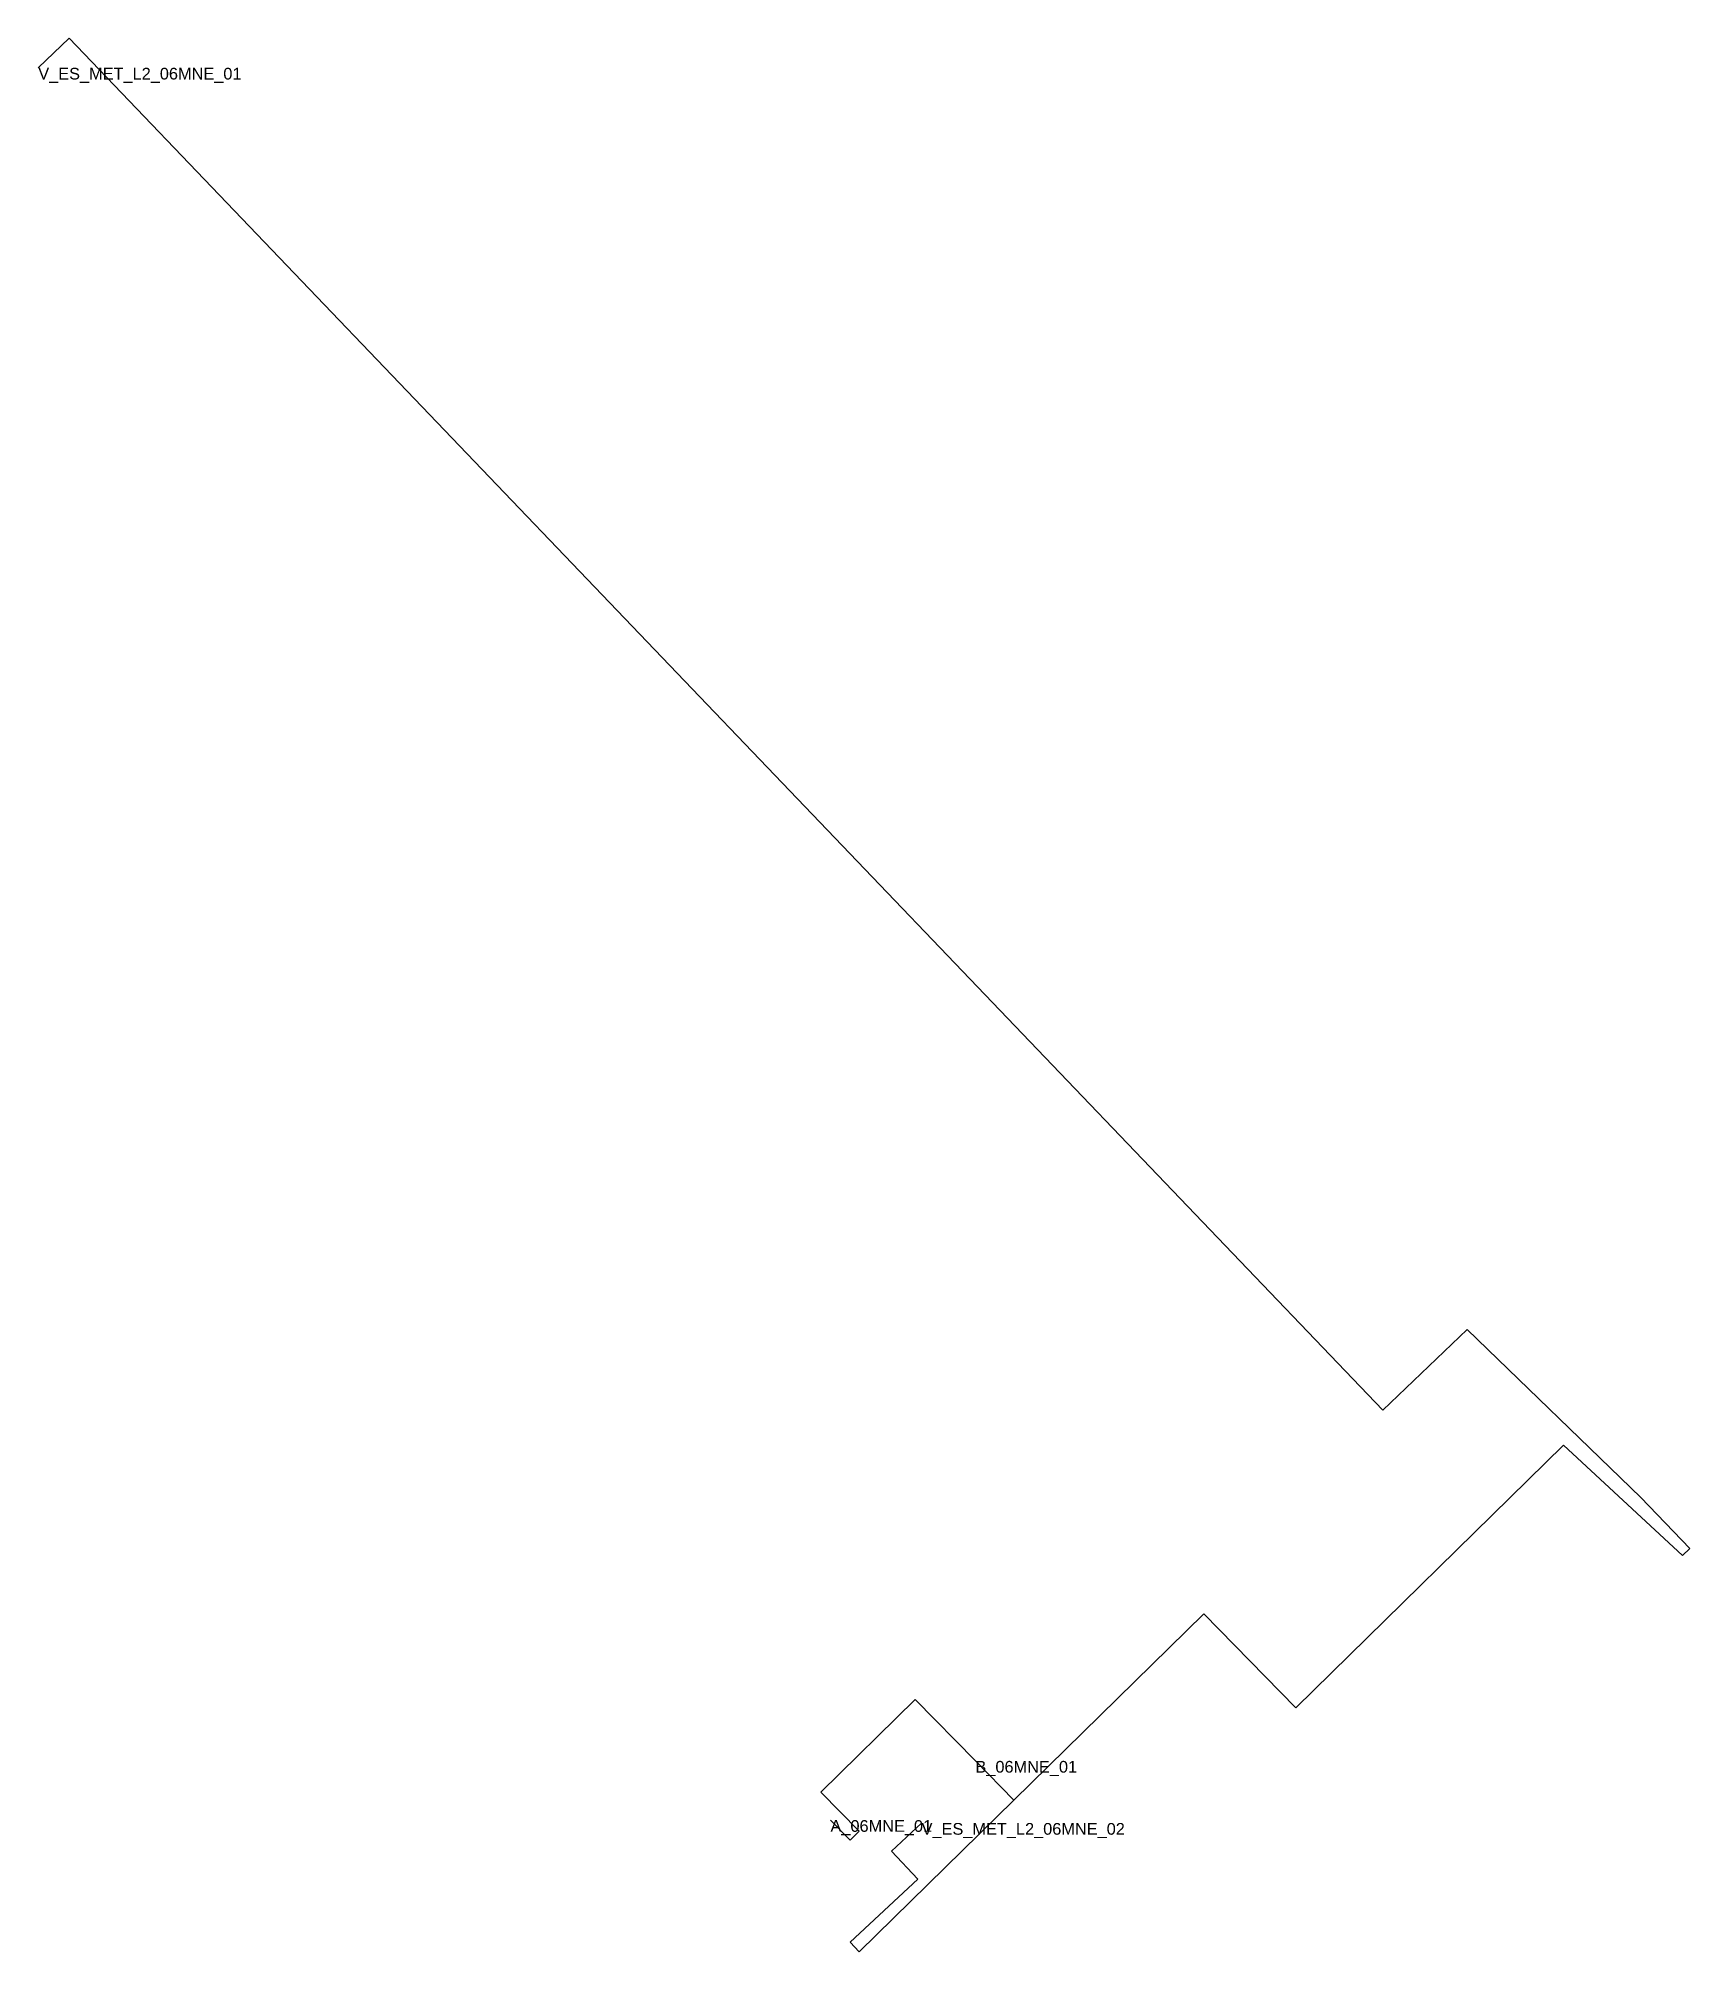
# Model space of a CAD drawing. Header units: metres. Extents: x 431391.3 to 431461.9, y 4583502.8 to 4583584.7.
import ezdxf
from ezdxf.enums import TextEntityAlignment as Align

# ---------------------------------------------------------------- set-up
doc = ezdxf.new("R2010")
doc.units = ezdxf.units.M
doc.header["$MEASUREMENT"] = 0
for name, color, linetype, lineweight, true_color in [('01_A_AccesTren_t', 40, 'Continuous', 0, 0xffd600), ('01_C_AccesExt_t', 251, 'Continuous', 0, 0x646464), ('01_I_Ascensor_l', 251, 'Continuous', 0, 0x646464), ('01_I_BarreraTarifaria_t', 251, 'Continuous', 0, 0x646464), ('01_I_Horitzontal_l', 251, 'Continuous', 0, 0x646464)]:
    doc.layers.add(name, color=color, linetype=linetype, lineweight=lineweight, true_color=true_color)
doc.styles.add('Style-Arial', font='arial.ttf')

msp = doc.modelspace()

# ---------------------------------------------------------------- linework, layer by layer
at = {"layer": '01_I_Ascensor_l'}
for p, q in [((431461.91953, 4583520.056764, -40), (431461.610995, 4583519.760532, -10)), ((431426.380176, 4583507.969482, -10), (431425.988093, 4583507.584888)), ((431426.383524, 4583502.807114, -10), (431425.999637, 4583503.218565, -40))]:
    msp.add_line(p, q, dxfattribs=at)
at = {"layer": '01_I_Horitzontal_l'}
for p, q in [((431431.355505, 4583510.969177, -10), (431432.997721, 4583509.294987, -10)), ((431432.997721, 4583509.294987, -10), (431426.383524, 4583502.807114, -10)), ((431425.152197, 4583508.437007), (431425.988093, 4583507.584888))]:
    msp.add_line(p, q, dxfattribs=at)
at = {"layer": '01_I_Horitzontal_l', "flags": 128}
for points, elevation in [([(431461.91953, 4583520.056764), (431459.82025, 4583522.243231), (431452.402408, 4583529.430107), (431448.791274, 4583525.971393), (431392.573397, 4583584.666695), (431391.253513, 4583583.402521)], -40), ([(431432.997721, 4583509.294987), (431441.123112, 4583517.265192), (431445.068367, 4583513.24312), (431456.516667, 4583524.47277), (431461.610995, 4583519.760532)], -10), ([(431426.380176, 4583507.969482), (431424.741694, 4583509.639867), (431428.776893, 4583513.597997), (431431.355505, 4583510.969177)], -10), ([(431425.999637, 4583503.218565), (431428.885307, 4583505.910928), (431427.763957, 4583507.11279), (431429.051093, 4583508.313702)], -40)]:
    msp.add_lwpolyline(points, dxfattribs=dict(at, elevation=elevation))

# ---------------------------------------------------------------- texts
at = {"layer": '01_A_AccesTren_t', "style": 'Style-Arial'}
for s, p in [('V_ES_MET_L2_06MNE_01', (431391.253513, 4583583.402521, -40)), ('V_ES_MET_L2_06MNE_02', (431429.051093, 4583508.313702, -40))]:
    msp.add_text(s, height=0.5, dxfattribs=at).set_placement(p, align=Align.TOP_LEFT)
at = {"layer": '01_C_AccesExt_t', "style": 'Style-Arial'}
msp.add_text('A_06MNE_01', height=0.5, dxfattribs=at).set_placement((431425.152197, 4583508.437007), align=Align.TOP_LEFT)
at = {"layer": '01_I_BarreraTarifaria_t', "style": 'Style-Arial'}
msp.add_text('B_06MNE_01', height=0.5, dxfattribs=at).set_placement((431431.355505, 4583510.969177, -10), align=Align.TOP_LEFT)

doc.saveas('drawing.dxf')
